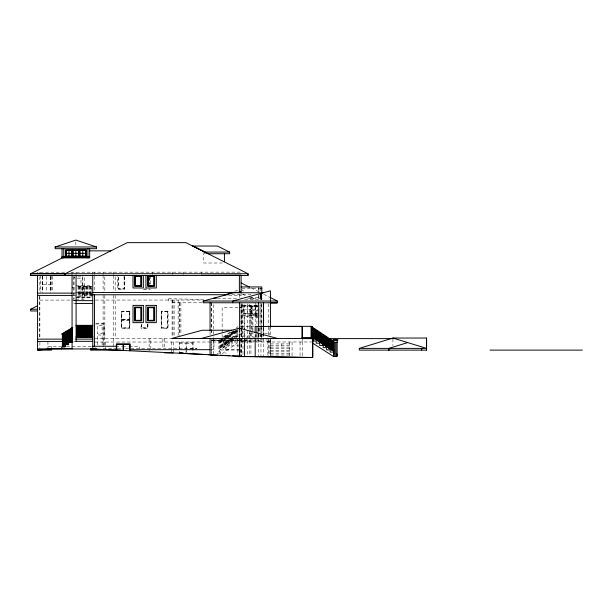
<?xml version="1.0" encoding="UTF-8"?>
<svg xmlns="http://www.w3.org/2000/svg" width="613" height="613" viewBox="0 0 613 613"><rect width="100%" height="100%" fill="white"/><g stroke="black" fill="none" stroke-linecap="round" stroke-linejoin="round"><path stroke-width="0.46" stroke-dasharray="3.06 2.3" d="M222.144 337.587L222.144 307.481L241.108 307.481M241.116 328.453L241.116 337.02L241.108 302.761L241.116 327.503M255.192 337.587L255.192 333.87M256.916 337.587L256.916 333.87M263.544 327.802L263.467 336.231M270.448 355.655L270.448 339.579L270.448 356.72M261.843 299.236L261.874 297.435L250.181 297.443M80.97 289.926L82.403 288.003L80.97 286.087M172.276 300.041L172.238 302.791M219.761 340.031L218.481 340.943L218.205 340.56L219.485 339.648L219.761 340.031L218.481 340.943M223.316 336.943L230.986 331.526M236.35 327.74L237.882 326.652L237.882 327.235M224.082 336.981L231.752 331.564M234.051 339.694L219.492 350.307L234.817 339.479M237.89 342.583L221.921 353.862L217.768 353.862L217.768 352.031L220.642 352.031M234.764 291.252L238.488 290.033M238.771 340.499L247.66 340.499L249.384 339.947L249.391 356.705M190.352 348.651L197.003 348.391L125.021 348.391M213.991 340.951L211.723 340.506L238.089 340.115M239.032 340.1L249.384 339.947M205.623 253.736L203.738 253.736L203.738 263.008L224.442 263M64.587 272.195L37.546 272.203L37.546 272.777M71.016 272.195L241.093 272.126M73.629 276.448L73.637 299.144L74.073 299.144L74.066 276.877L76.84 276.877M77.767 276.877L82.403 276.877L82.41 299.136M77.322 278.317L80.962 278.31L81.023 297.144M42.726 284.486L50.205 284.486M76.081 285.65L91.827 285.643M77.82 286.225L91.942 286.217L91.95 297.144L76.081 297.152M242.005 288.677L261.797 288.669M143.787 288.907L149.825 288.899M143.35 289.336L150.254 289.336M75.751 292.692L91.827 292.685M73.529 293.098L91.689 293.091M231.875 294.715L251.092 294.707M259.215 294.707L261.805 294.707M84.418 294.983L91.827 294.983M73.315 295.397L92.41 295.389M228.856 295.343L241.101 295.336M77.33 296.715L80.97 296.715M76.081 297.366L91.827 297.359M217.37 298.217L237.308 298.217M247.69 298.217L261.805 298.217M75.92 299.144L84.418 299.136L84.41 275.352M244.733 299.604L261.805 299.596M39.86 300.094L71.031 300.079M71.966 300.079L74.809 300.079M95.421 300.071L202.121 300.033M73.667 300.309L76.081 300.309M73.667 300.654L76.081 300.654M172.069 302.791L202.336 302.776M73.667 303.527L76.089 303.527M242.832 305.489L259.222 305.481M257.062 305.91L251.889 305.91L251.889 313.672L257.069 313.672M257.866 305.948L250.594 305.948L250.602 331.763M257.636 306.056L252.035 306.056L252.035 313.534L259.506 313.527M251.024 306.385L257.429 306.377M257.521 306.523L251.169 306.523L251.169 314.002L259.115 313.994M239.384 307.205L241.108 307.205M243.407 309.795L250.886 309.795M252.035 309.795L259.506 309.795M251.169 310.262L259.115 310.262M251.031 313.672L243.269 313.68L243.261 305.918L251.024 305.91L251.031 314.147M242.832 314.109L259.222 314.101M250.594 314.576L257.874 314.576M242.832 315.258L259.222 315.251M250.594 315.726L257.874 315.726M257.828 316.691L252.901 316.691L252.901 332.468M258.257 317.159L252.035 317.166L252.043 329.986M121.658 319.603L129.42 319.603M121.658 320.032L129.42 320.032M95.988 323.564L104.264 323.564L104.279 346.56M95.498 323.993L103.835 323.993L103.842 344.682M240.725 326.652L254.157 326.652M249.384 333.648L250.602 333.648L250.61 338.728M264.425 333.641L269.145 333.641M239.392 334.805L241.116 334.805M250.602 335.947L242.978 335.947L242.978 338.713M259.697 335.947L263.475 335.939M94.502 338.591L171.15 338.568M238.089 339.954L211.723 339.962L213.991 339.909L213.991 349.395L211.148 349.395M239.032 339.954L270.448 339.939M211.723 340.506L237.89 340.499M256.065 340.544L250.61 340.544L250.61 339.947M256.97 340.544L259.697 340.544L259.697 338.721M73.683 341.334L76.096 341.334M266.64 341.403L270.448 341.403M242.848 341.64L263.544 341.633M95.076 342.046L312.707 341.977M179.31 342.836L193.11 342.828M270.448 343.924L289.773 343.916M270.448 345.51L289.773 345.502M225.883 345.87L241.124 345.862M47.929 346.583L60.787 346.575M66.434 346.575L71.139 346.575M72.073 346.575L91.835 346.567M115.987 346.56L121.673 346.552M122.623 346.552L128.309 346.552M129.251 346.552L139.672 346.552L139.672 348.705M270.448 347.088L289.773 347.081M103.237 348.391L116.654 348.391M117.604 348.391L124.079 348.391M270.448 348.667L289.773 348.667M225.883 349.755L241.124 349.755M225.891 350.046L241.124 350.038M270.448 350.253L289.773 350.245M270.448 351.831L289.773 351.824M270.448 353.417L289.773 353.41M270.448 354.996L289.773 354.988M168.537 298.73L205.684 299.519M237.813 340.499L249.499 340.782M242.794 294.317L245.33 295.573M249.568 297.673L253.797 299.772M251.207 287.98L258.793 291.765M263.851 294.294L268.9 296.815M241.101 289.175L244.733 292.003M251.253 297.075L254.165 299.336M74.066 276.877L75.024 278.156M168.636 299.872L168.483 299.305L168.483 301.029M240.572 349.295L240.986 354.781M302.355 341.977L302.362 357.517M300.056 341.977L300.064 356.567M292.072 341.977L292.079 356.567M289.773 341.977L289.773 356.567M281.658 343.924L281.658 345.502M270.44 326.354L270.44 335.939M269.145 327.572L269.145 335.005M269.153 339.939L269.161 356.72M268.709 303.764L268.716 325.373M268.716 326.315L268.716 334.767M263.544 327.725L263.544 336.231L263.544 327.626M261.805 292.409L261.805 300.01M261.805 303.757L261.812 327.25M261.812 328.193L261.82 334.767M261.82 335.709L261.82 338.529M261.299 294.018L261.299 299.596M261.23 295.045L261.23 299.596M260.939 294.799L260.939 298.447L260.832 294.799M260.655 294.707L260.655 299.596M260.471 287.52L260.471 299.596M260.081 305.481L260.088 314.101M260.088 315.251L260.088 327.357M260.088 328.284L260.096 337.594M259.697 327.986L259.697 332.698M258.924 288.669L258.924 292.409M258.931 295.52L258.931 299.596M258.655 327.825L258.655 331.533M258.655 335.25L258.655 337.104L252.908 337.104L252.908 333.395M258.349 286.945L258.349 292.409M258.349 294.707L258.357 299.596M258.257 328.147L258.257 331.817M258.265 335.947L258.265 337.288M255.767 306.056L255.774 313.527M255.138 306.523L255.146 314.002M252.043 330.897L252.043 337.288M251.46 305.481L251.46 314.109M251.46 315.258L251.468 332.008M251.468 332.943L251.468 338.529M250.924 339.947L250.932 356.705M250.027 331.541L250.027 316.691L244.273 316.699L244.281 329.687M250.027 332.468L250.035 337.104L244.281 337.112L244.281 330.614M249.368 304.04L249.384 338.728M247.644 303.902L247.66 337.403M247.66 340.499L247.667 355.586M247.43 306.056L247.437 313.534M242.978 340.552L242.986 355.387M242.832 303.757L242.848 337.594M242.848 339.318L242.848 341.985M241.101 292.416L241.108 298.784M241.124 338.545L241.124 356.482M239.376 294.439L239.376 298.224M239.392 337.602L239.392 329.089L239.369 337.579M237.882 328.514L237.882 336.874M237.882 338.728L237.89 356.705M237.2 330.568L237.2 336.782M236.917 328.79L236.917 336.782M236.235 330.361L236.235 338.361M235.944 330.361L235.951 337.472M235.262 330.154L235.269 337.265M234.978 331.043L234.978 337.265M235.009 339.954L235.009 341.962M234.296 330.836L234.296 338.836M234.005 330.836L234.013 337.058M233.331 330.637L233.331 336.851M233.331 337.74L233.331 340.407L233.04 337.74M233.04 330.637L233.04 336.851M232.358 331.319L232.365 341.096L232.074 331.319M232.135 341.97L232.135 343.977L229.262 343.977L229.262 345.993L226.389 345.993L226.389 348.008L223.515 348.008L223.515 350.023L220.642 350.023L220.642 353.862M230.388 337.158L230.381 332.713L230.097 337.158M230.388 338.047L230.388 342.491L230.097 338.047M229.454 336.928L229.454 333.372L229.17 336.928M229.454 337.809L229.17 343.142L229.17 337.809M228.488 338.499L228.488 334.054L228.205 338.499M228.488 339.387L228.488 343.832L228.205 339.387M225.883 341.993L225.891 353.701M224.619 337.679L224.619 346.567L224.327 337.679M223.645 339.25L223.362 347.249L223.362 337.472M222.68 338.154L222.68 347.931L222.389 338.154M221.707 338.843L221.423 348.613L221.423 338.843M219.485 340.23L219.492 352.031M218.91 340.636L218.918 352.031M213.439 304.63L213.447 337.411M213.447 339.288L213.447 339.909M213.447 340.506L213.454 355.172M211.707 302.761L211.723 334.323M211.723 339.288L211.73 355.172M201.715 272.141L201.715 274.517M193.11 342.008L193.11 353.096M192.681 350.36L192.681 343.265L186.429 343.265L186.429 348.605M186.429 349.494L186.429 352.161M186 350.368L185.992 343.265L179.739 343.265L179.747 352.123M186 351.257L186 353.027M183.111 272.149L183.111 274.524M180.904 302.784L180.919 334.798M179.847 302.784L179.862 334.798M179.31 342.016L179.31 348.544M179.18 302.784L179.195 335.74M178.145 300.041L178.161 335.74M174.107 300.041L174.123 336.683M173.272 342.016L173.272 348.368M173.272 349.28L173.28 352M172.95 300.041L172.958 336.683M172.268 272.157L172.268 274.524M172.077 300.041L172.092 336.683M171.548 342.016L171.548 348.322M171.548 349.218L171.548 351.923M164.644 338.568L164.652 349.088M162.92 338.568L162.928 348.713M152.752 272.164L152.752 274.532M150.852 349.073L150.844 340.874L150.269 340.874L150.269 338.575M150.246 275.536L150.254 284.731M149.817 277.812L149.817 284.279M149.672 277.015L149.679 284.24M149.12 338.575L149.128 350.782M147.963 323.894L147.971 328.43L141.067 328.438L141.067 323.894M147.534 324.361L147.534 328.001L141.496 328.001L141.496 324.361M147.388 324.07L147.396 327.855L141.641 327.863L141.641 324.285M124.661 276.463L124.669 289.344L117.765 289.344L117.765 276.463M124.232 276.9L124.232 288.915L118.194 288.915L118.194 275.98M124.087 276.118L124.094 288.769L118.34 288.769L118.34 276.118M115.175 276.823L115.183 290.769M115.183 295.412L115.198 338.583M113.451 272.18L113.451 274.547M113.451 275.337L113.451 291.504M113.459 295.305L113.474 348.935M105.421 342.039L105.428 348.628M104.823 276.831L104.831 290.769M104.831 295.42L104.846 338.591M103.122 272.18L103.099 274.555M103.099 275.344L103.107 291.512M103.107 295.313L103.13 348.077M102.118 344.835L102.118 335.02L97.229 335.02L97.229 344.843M95.076 347.303L95.076 349.058M94.471 272.18L94.471 274.555M94.471 276.294L94.479 291.512M92.747 272.187L92.747 274.555M91.728 286.217L91.735 297.144M90.578 286.217L90.586 297.144M90.364 286.217L90.372 297.144M89.214 286.217L89.222 297.144M89 286.217L89 297.144M87.851 286.217L87.851 297.144M87.636 286.217L87.636 297.144M86.487 286.217L86.487 297.144M86.264 286.217L86.272 297.144M85.115 286.217L85.123 297.144M84.9 286.217L84.908 297.144M83.751 286.217L83.759 297.144M83.537 286.217L83.544 297.144M82.832 276.44L82.839 299.136M82.173 286.225L82.173 297.144M80.809 286.225L80.809 297.144M79.659 286.225L79.659 297.144M79.437 286.225L79.445 297.144M78.288 286.225L78.295 297.144M78.073 286.225L78.081 297.144M76.073 272.187L76.073 274.563M75.843 241.798L75.851 246.112M72.05 272.195L72.05 274.563M52.503 276.294L52.503 292.171M51.354 276.294L51.354 292.171M51.377 346.583L51.377 348.958M50.779 276.769L50.779 292.202M50.343 276.287L50.35 292.677M50.197 276.432L50.205 292.531M47.929 341.41L47.929 348.153M46.465 276.432L46.473 292.539M42.726 276.44L42.734 291.642M42.581 276.294L42.588 292.677M42.151 275.865L42.159 292.202M40.427 275.367L40.435 292.179M39.853 272.203L39.853 273.996M39.853 276.792L39.86 291.704M39.86 296.363L39.876 337.518M39.876 342.284L39.876 348.966M39.286 296.363L39.301 338.161M392.925 338.981L392.925 345.571M302.324 338.529L302.324 341.977M270.44 338.529L270.448 341.878M268.724 339.579L268.724 356.567M267.866 341.403L267.866 356.567M263.544 338.529L263.544 356.605M261.82 304.638L261.82 325.342M261.82 326.277L261.82 332.867M261.82 333.809L261.82 337.571M260.954 302.761L260.954 325.342M260.954 326.277L260.954 332.867M260.954 333.809L260.954 337.571M260.954 338.529L260.954 356.605M258.64 328.162L258.655 331.924M258.64 332.867L258.655 337.571M258.64 338.529L258.64 356.605M256.916 304.638L256.916 325.342M256.916 333.809L256.916 337.571M255.192 302.761L255.169 325.342M255.192 333.809L255.169 337.571M244.579 304.638L244.579 337.571M242.848 304.638L242.848 337.571M241.338 304.638L241.338 327.219M241.338 328.162L241.338 337.571M241.116 304.638L241.116 327.219M241.116 328.162L241.116 337.571M239.614 329.104L239.614 337.571M211.791 302.761L211.791 333.809M211.791 341.977L211.791 353.946M210.067 331.924L210.067 334.752M241.116 339.395L241.116 356.605L241.116 339.395M258.64 332.936L258.64 337.587L258.655 332.936M258.64 328.292L258.64 332.008L258.655 328.292M250.886 306.056L243.407 306.063L243.407 313.534L250.886 313.534L250.886 306.056M129.849 311.189L121.221 311.197L121.228 328.445L129.856 328.438L129.849 311.189M168.085 311.174L161.188 311.182L161.196 328.43L168.092 328.422L168.085 311.174M129.42 311.619L121.658 311.626L121.665 328.009L129.427 328.009L129.42 311.619M167.656 311.611L161.617 311.611L161.625 327.993L167.663 327.993L167.656 311.611M129.274 311.764L121.803 311.772L121.803 319.457L129.274 319.457L129.274 311.764M167.51 311.749L161.763 311.756L161.771 327.855L167.518 327.848L167.51 311.749M129.274 320.178L121.803 320.178L121.803 327.871L129.282 327.863L129.274 320.178M102.11 325.718L97.222 325.725L97.229 333.733L102.118 333.733L102.11 325.718M231.392 332.001L231.109 341.778L231.392 332.001M227.523 334.736L227.231 344.514L227.523 334.736M226.549 335.418L226.266 345.196L226.549 335.418M225.584 336.108L225.3 345.878L225.584 336.108M220.741 339.525L220.458 349.303L220.741 339.525"/><path stroke-width="0.92" d="M90.923 350.115L90.923 348.391L90.923 350.115L120.907 350.115M239.614 339.487L239.614 356.36L239.614 338.514M62.817 257.629L30.65 273.735L30.65 275.459L247.997 275.459L247.997 273.735L185.9 242.641L127.251 242.641L65.147 273.735L65.147 275.459M255.192 332.936L255.192 326.438L302.355 326.438L302.355 338.514M256.916 332.936L256.916 326.438M263.544 326.867L263.544 303.45M359.287 348.391L359.287 350.115L426.564 350.115L426.564 338.039L392.925 338.039L359.287 348.391L426.564 348.391L392.925 338.039M388.834 348.391L388.834 350.115L388.834 348.391L407.699 342.583M311.504 338.514L311.504 326.438L311.504 338.514L311.504 337.502M72.648 287.788L72.633 287.374M333.51 340.912L333.847 341.127M333.694 341.487L311.894 326.806M333.679 342.023L333.395 341.142M72.372 327.97L62.028 334.437L61.721 333.955L72.702 327.488M37.562 310.96L30.665 310.96L30.665 309.236L37.562 305.787M61.967 257.207L89.651 257.154M225.308 294.723L232.043 292.416M55.147 246.985L75.843 240.074L96.547 246.97L96.547 248.694L55.147 248.709L55.147 246.985L96.547 246.97M336.108 339.97L337.717 339.51L337.717 340.659L333.12 340.667L333.12 339.51L337.717 339.51M269.743 297.236L277.329 301.029L277.329 302.768L203.171 302.761L203.171 301.037L233.791 292.753L263.329 292.753M201.095 338.522L239.369 328.17L277.635 338.522M37.554 275.367L37.577 350.115L51.377 348.812M270.433 302.822L277.329 302.753L270.433 302.768L270.44 327.104M37.577 348.943L72.081 348.605M312.707 343.196L333.656 356.559L337.15 356.559L337.142 340.659M89.414 250.847L110.861 250.847M203.738 252.081L229.614 252.066L229.614 253.728L208.19 253.736L192.651 246.043L217.423 246.035L229.614 252.066M66.089 253.322L71.836 253.322M72.985 253.322L78.74 253.322M79.889 253.322L85.636 253.315M61.967 256.924L89.651 256.87M30.65 273.735L247.997 273.735L247.997 275.459M72.05 275.352L30.65 275.367L30.65 273.643L65.147 273.636L65.147 275.36M201.715 275.306L241.093 275.168L241.101 292.416L92.755 292.47M241.101 286.953L261.797 286.945L261.805 293.757M261.222 288.669L261.797 288.669M37.554 293.137L72.058 293.121M92.755 294.769L228.12 294.723M37.562 295.435L72.058 295.42M213.577 298.217L216.42 298.217M76.081 300.654L92.762 300.646M203.171 301.037L277.329 301.029M75.82 303.527L92.762 303.519M30.665 309.236L37.562 309.236M76.096 325.35L92.77 325.342M76.096 325.924L92.77 325.917M270.44 326.354L311.733 326.338L311.733 337.548L302.071 337.548M72.05 328.062L72.702 328.062M231.714 330.238L202.167 330.238L171.556 338.522L313.281 338.453L313.281 339.602L312.707 339.602M76.096 336.844L92.77 336.844M76.096 337.066L92.77 337.058M311.412 338.453L312.201 338.453M301.757 338.614L393.063 338.614M312.707 338.813L313.281 338.813M72.05 338.989L72.74 338.989M37.577 339.135L72.74 339.119L72.058 339.204M75.606 339.119L92.77 339.112M312.707 340.974L316.201 340.974L316.201 343.196L319.687 343.196L319.687 345.425L323.181 345.425L323.181 347.655L326.675 347.648L326.675 349.877L330.162 349.877L330.162 352.107L333.687 352.015M72.058 341.357L72.74 341.334M75.836 341.334L92.778 341.326M37.577 341.433L72.073 341.418M72.073 342.483L68.625 342.483L68.625 344.644L65.177 344.644L65.177 346.797L61.729 346.797L61.729 348.958M336.713 342.383L337.142 342.383M92.778 346.268L116.347 346.261M49.538 348.958L96.869 348.943M130.155 349.701L210.067 349.671M115.78 350.077L116.355 350.077L116.347 343.924L130.148 343.916L130.155 350.782M37.577 350.115L51.668 350.115M490.063 350.115L582.35 350.115M173.28 352.912L164.652 352.912L164.652 352.483M179.747 353.034L183.318 353.027M193.11 353.456L184.49 353.372M336.575 354.214L337.15 354.214L336.713 354.329M211.791 354.873L179.195 353.203M211.73 355.172L213.454 355.172M336.575 355.364L337.15 355.364M225.891 355.502L229.584 355.502M238.825 356.138L240.357 356.138M260.104 356.467L270.448 356.467L269.161 356.636M267.866 356.567L270.448 356.567L260.042 356.459M237.89 356.705L239.614 356.705M239.614 356.605L263.544 356.605M312.707 356.605L312.707 338.514L312.714 357.517L241.124 356.482M302.048 338.514L302.048 326.338M312.714 357.517L255.192 356.605L255.192 338.529M92.778 348.943L205.347 354.49M208.167 354.628L217.577 355.088M220.404 355.226L229.814 355.693M232.634 355.831L240.357 356.214M179.318 353.111L182.766 353.287M192.988 246.043L205.049 252.073M241.101 282.93L249.522 287.137M311.894 327.863L333.978 342.284M311.902 336.514L333.985 350.935M311.902 336.859L333.694 351.088M336.001 356.559L335.993 342.383L334.844 342.391L334.851 356.559M333.694 340.659L333.702 356.559M333.656 342.391L333.656 354.329M312.201 338.813L312.201 326.384L311.105 326.438L311.113 338.514M311.894 326.438L311.902 338.514M311.404 326.384L311.412 338.813M263.529 304.607L263.544 327.258M239.369 275.467L239.376 292.416M224.435 253.728L224.442 261.782M156.284 275.498L156.292 287.972L145.94 287.98L145.932 275.498M143.35 275.505L143.35 287.98L133.006 287.98L132.998 275.505M129.718 350.766L129.718 344.345L123.466 344.353L123.466 350.46M123.037 350.437L123.037 344.353L116.784 344.353L116.784 350.13M94.479 294.769L94.502 346.268M92.747 275.344L92.778 349.111M91.958 325.917L91.965 336.844M91.743 325.917L91.751 336.844M90.594 325.917L90.601 336.844M90.379 325.917L90.387 336.844M89.651 248.694L89.651 257.897L62.051 257.904L62.051 248.702M89.23 325.917L89.237 336.844M89.015 325.917L89.015 336.844M87.935 248.694L87.935 257.889M87.866 325.917L87.866 336.844M87.651 325.917L87.651 336.844M86.502 325.917L86.502 336.844M86.28 325.917L86.287 336.844M85.13 325.917L85.138 336.844M84.916 325.917L84.923 336.844M83.766 325.917L83.774 336.844M83.552 325.917L83.56 336.844M82.763 250.441L82.763 256.196M82.403 325.917L82.403 336.844M82.188 325.917L82.188 336.844M81.039 325.917L81.039 336.844M80.824 325.917L80.824 336.844M79.667 325.924L79.675 336.844M79.452 325.924L79.46 336.844M79.307 249.866L79.315 256.77M78.303 325.924L78.311 336.844M78.089 325.924L78.096 336.844M76.939 325.924L76.947 336.844M76.725 325.924L76.725 336.844M76.073 275.352L76.096 341.334M75.859 250.449L75.859 256.196M72.518 328.062L72.526 338.989L72.372 327.488M72.411 249.874L72.411 256.77M72.273 328.062L72.273 338.989M72.05 275.038L72.081 348.95M71.782 328.338L71.79 342.483M71.568 328.476L71.575 342.483M70.633 329.058L70.641 342.483M70.418 329.189L70.418 342.483M69.484 329.779L69.491 342.483M69.269 329.909L69.269 342.483M68.963 250.449L68.963 256.196M68.334 330.499L68.342 344.644M68.12 330.629L68.12 344.644M67.185 331.212L67.185 344.644M66.97 331.349L66.97 344.644M66.035 331.932L66.035 344.644M65.821 332.07L65.821 344.644M64.886 332.652L64.886 346.797M64.672 332.79L64.672 346.797M63.783 248.702L63.79 257.904M63.737 333.372L63.737 346.797M63.522 333.51L63.522 346.797M62.587 334.093L62.587 346.797M62.373 334.223L62.373 346.797M426.564 338.039L426.564 350.115M421.66 348.391L421.66 350.115M312.707 339.387L312.707 341.112M270.44 302.761L270.44 290.83L232.71 301.037L232.71 302.761M263.544 302.761L263.544 326.668M258.64 302.761L258.655 327.219M244.572 338.529L244.572 356.605L210.067 354.873L210.067 338.529M239.614 302.761L239.614 329.104M210.067 302.761L210.067 330.982M86.211 249.866L65.507 249.874L65.514 256.778L86.211 256.77L86.211 249.866M71.982 250.303L65.943 250.303L65.943 256.341L71.982 256.341L71.982 250.303M78.878 250.303L72.84 250.303L72.847 256.341L78.878 256.341L78.878 250.303M85.782 250.296L79.744 250.303L79.744 256.341L85.782 256.334L85.782 250.296M71.836 250.449L66.089 250.449L66.089 256.203L71.836 256.196L71.836 250.449M78.732 250.449L72.985 250.449L72.985 256.196L78.74 256.196L78.732 250.449M85.636 250.441L79.882 250.441L79.889 256.196L85.636 256.196L85.636 250.441M141.626 275.904L134.722 275.904L134.73 286.256L141.626 286.256L141.626 275.904M154.56 275.896L147.664 275.904L147.664 286.248L154.568 286.248L154.56 275.896M141.358 276.172L134.99 276.172L134.998 285.987L141.358 285.987L141.358 276.172M141.189 276.333L135.151 276.34L135.159 285.827L141.197 285.819L141.189 276.333M154.131 276.333L148.093 276.333L148.093 285.819L154.131 285.819L154.131 276.333M141.051 276.478L135.297 276.478L135.304 285.681L141.051 285.681L141.051 276.478M153.986 276.471L148.239 276.478L148.239 285.673L153.986 285.673L153.986 276.471M143.358 305.389L133.013 305.389L133.013 322.645L143.365 322.637L143.358 305.389M156.3 305.381L145.948 305.389L145.955 322.637L156.3 322.63L156.3 305.381M141.634 307.113L134.737 307.113L134.737 320.913L141.641 320.913L141.634 307.113M154.576 307.105L147.672 307.113L147.679 320.913L154.576 320.906L154.576 307.105M141.205 307.542L135.167 307.55L135.174 320.484L141.212 320.484L141.205 307.542M154.139 307.542L148.101 307.542L148.108 320.476L154.147 320.476L154.139 307.542M141.059 307.688L135.312 307.688L135.312 320.338L141.067 320.338L141.059 307.688M154.001 307.688L148.246 307.688L148.254 320.338L154.001 320.331L154.001 307.688M312.714 328.216L312.431 337.464L312.714 328.216M313.542 328.752L313.258 338.001L313.542 328.752M314.415 329.319L314.132 338.568L314.415 329.319M315.297 329.894L315.005 339.142L315.297 329.894M316.17 330.468L315.887 339.717L316.17 330.468M317.044 331.035L316.76 340.284L317.044 331.035M317.917 331.61L317.634 340.859L317.917 331.61M318.798 332.177L318.515 341.426L318.798 332.177M319.672 332.752L319.388 342L319.672 332.752M320.545 333.319L320.262 342.567L320.545 333.319M321.419 333.893L321.135 343.142L321.419 333.893M322.3 334.46L322.017 343.709L322.3 334.46M323.174 335.035L322.89 344.284L323.174 335.035M324.047 335.602L323.764 344.851L324.047 335.602M324.921 336.177L324.637 345.425L324.921 336.177M325.802 336.744L325.518 345.993L325.802 336.744M326.675 337.319L326.392 346.567L326.675 337.319M327.549 337.893L327.265 347.142L327.549 337.893M328.43 338.46L328.139 347.709L328.43 338.46M329.304 339.035L329.02 348.284L329.304 339.035M330.177 339.602L329.894 348.851L330.177 339.602M331.051 340.177L330.767 349.425L331.051 340.177M331.932 340.744L331.648 349.992L331.932 340.744M332.805 341.318L332.522 350.567L332.805 341.318M241.101 292.255L239.376 291.665L241.101 292.271"/></g></svg>
